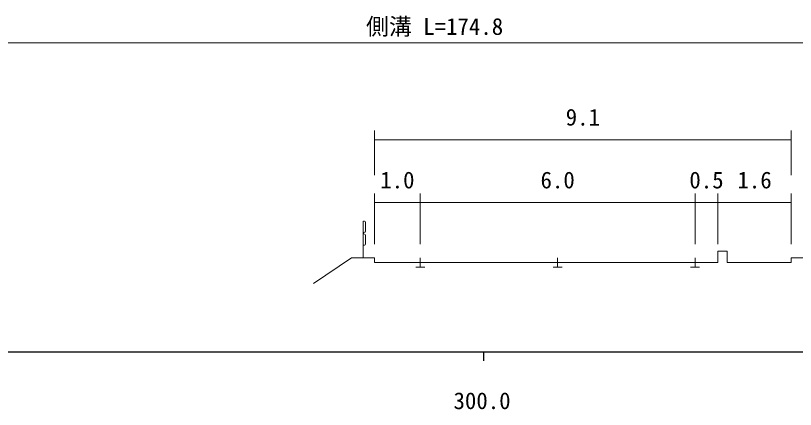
# Model space of a CAD drawing. Units: millimetres, scale not verified. Extents: x 40000 to 680000, y 20000 to 380000.
# Drawn here: x 316912 to 402059, y 198715 to 241682 of the extents above; entities that cross this region are included whole.
import ezdxf
from ezdxf.enums import TextEntityAlignment as Align

# ---------------------------------------------------------------- set-up
doc = ezdxf.new("R2010")
doc.units = ezdxf.units.MM
doc.header["$LTSCALE"] = 1000
doc.layers.add('M-STR-HTXT', color=7, linetype='Continuous', lineweight=13)
doc.layers.add('M-TTL-BAND', color=7, linetype='Continuous', lineweight=25)
doc.styles.add('ＭＳ ゴシック', font='')
doc.styles.get('ＭＳ ゴシック').set_extended_font_data('MS Gothic')

msp = doc.modelspace()

# ---------------------------------------------------------------- linework, layer by layer
at = {"layer": 'M-STR-HTXT'}
for p, q in [((288372, 238729), (436954, 238729)), ((356100, 224279), (356100, 229130)), ((401600, 224279), (401600, 229130)), ((356100, 228130), (401600, 228130)), ((356100, 216735), (356100, 222279)), ((361100, 216735), (361100, 222279)), ((391100, 216735), (391100, 222279)), ((393600, 216735), (393600, 222279)), ((401600, 216735), (401600, 222279)), ((356100, 221279), (361100, 221279)), ((361100, 221279), (391100, 221279)), ((391100, 221279), (393600, 221279)), ((393600, 221279), (401600, 221279)), ((354850, 215235), (354850, 219235)), ((354900, 219235), (355000, 219235)), ((355100, 219135), (355100, 218135)), ((355100, 217735), (355100, 216735)), ((354900, 216635), (355000, 216635)), ((393600, 214735), (393600, 215985)), ((393600, 215985), (394600, 215985)), ((394600, 215985), (394600, 214735)), ((353600, 215235), (349440, 212461)), ((353600, 215235), (356100, 215235)), ((356100, 215235), (356100, 214735)), ((356100, 214735), (361100, 214735)), ((361100, 215235), (361100, 214235)), ((361100, 214735), (376100, 214735)), ((376100, 215235), (376100, 214235)), ((376100, 214735), (391100, 214735)), ((391100, 215235), (391100, 214235)), ((391100, 214735), (393600, 214735)), ((394600, 214735), (401600, 214735)), ((401600, 214735), (401600, 215235)), ((401600, 215235), (404100, 215235)), ((360600, 214235), (361600, 214235)), ((375600, 214235), (376600, 214235)), ((390600, 214235), (391600, 214235))]:
    msp.add_line(p, q, dxfattribs=at)
for centre, start, end in [((355000, 219135), 360, 90), ((355000, 217935), 90, 270), ((355000, 218135), 270, 360), ((355000, 217735), 360, 90), ((355000, 216735), 270, 360)]:
    msp.add_arc(centre, 100, start, end, dxfattribs=at)
at = {"layer": 'M-TTL-BAND'}
for p, q in [((40000, 205000), (579000, 205000)), ((368000, 205000), (368000, 204000))]:
    msp.add_line(p, q, dxfattribs=at)

# ---------------------------------------------------------------- texts
at = {"layer": 'M-STR-HTXT', "style": 'ＭＳ ゴシック'}
for s, p in [('側溝 L=174.8', (362663, 239029)), ('9.1', (378850, 229130)), ('1.0', (358600, 222279)), ('6.0', (376100, 222279)), ('0.5', (392350, 222279)), ('1.6', (397600, 222279))]:
    msp.add_text(s, height=1833, dxfattribs=at).set_placement(p, align=Align.BOTTOM_CENTER)
at = {"layer": 'M-TTL-BAND', "style": 'ＭＳ ゴシック'}
msp.add_text('300.0', height=1833, dxfattribs=at).set_placement((367844, 198195), align=Align.BOTTOM_CENTER)

doc.saveas('drawing.dxf')
